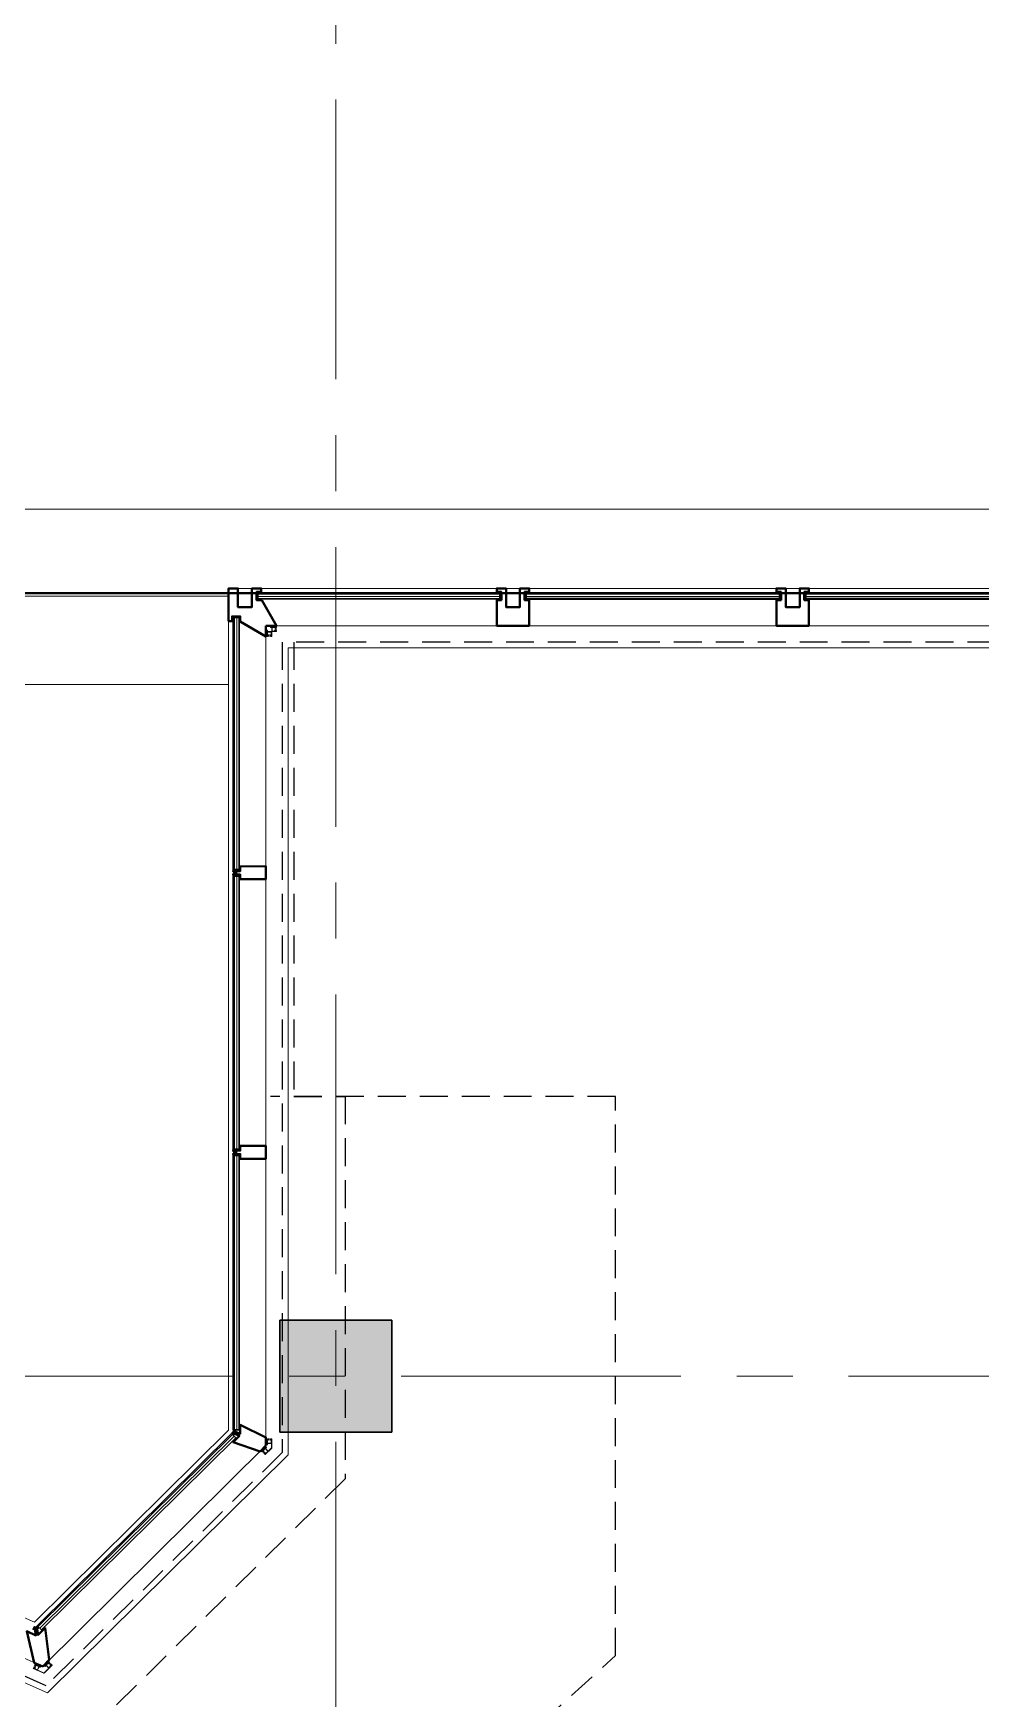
# Model space of a CAD drawing. Header units: inches. Extents: x -26500 to -19632, y -3347 to 2257.
# Drawn here: x -23923.9 to -23720.7, y 1304.9 to 1662.2 of the extents above; entities that cross this region are included whole.
import ezdxf

# ---------------------------------------------------------------- set-up
doc = ezdxf.new("R2010")
doc.units = ezdxf.units.IN
doc.header["$LTSCALE"] = 48
doc.header["$MEASUREMENT"] = 0
doc.linetypes.add('A105$0$CENTER', pattern=[2, 1.25, -0.25, 0.25, -0.25])
doc.linetypes.add('NB - 9th floor_plan$0$HIDDEN2', pattern=[0.1875, 0.125, -0.0625])
for name, color, linetype in [('A105$0$A-ANNO-PATT-1-12', 8, 'Continuous'), ('A105$0$A-CLNG-RAIL', 8, 'Continuous'), ('A105$0$A-COLS-COL1-12', 8, 'Continuous'), ('A105$0$A-FLOR-AWNG', 8, 'Continuous'), ('A105$0$A-FLOR-SLAB', 8, 'Continuous'), ('A105$0$A-GLAZ', 8, 'Continuous'), ('A105$0$A-GLAZ-ABOVE', 8, 'Continuous'), ('A105$0$A-GLAZ-CRNA', 8, 'Continuous'), ('A105$0$A-GLAZ-FULL', 8, 'Continuous'), ('A105$0$A-GRID-GRDP0-12', 8, 'Continuous'), ('A105$0$A-GRID-GRDP0-15', 8, 'Continuous'), ('A105$0$C-PROP', 8, 'Continuous'), ('NB - 9th floor_plan$0$STCCOLS1', 1, 'NB - 9th floor_plan$0$HIDDEN2'), ('NB - 9th floor_plan$0$STDROPS', 1, 'NB - 9th floor_plan$0$HIDDEN2'), ('NB - 9th floor_plan$0$STSLABEDGE', 1, 'NB - 9th floor_plan$0$HIDDEN2'), ('NB - 9th floor_plan$0$STSLABNOTCH', 1, 'NB - 9th floor_plan$0$HIDDEN2'), ('XREF', 7, 'Continuous')]:
    doc.layers.add(name, color=color, linetype=linetype)

# ---------------------------------------------------------------- blocks, each defined once
blk = doc.blocks.new('NB - 9th floor_plan')
at = {"layer": 'NB - 9th floor_plan$0$STCCOLS1', "transparency": 33554687}
blk.add_lwpolyline([(-23871.02, 1386.09), (-23847.02, 1386.09), (-23847.02, 1362.09), (-23871.02, 1362.09)], close=True, dxfattribs=at)
at = {"layer": 'NB - 9th floor_plan$0$STDROPS', "transparency": 33554687}
for p, q in [((-23799.02, 1434.12), (-23873.02, 1434.12)), ((-23799.02, 1314.09), (-23799.02, 1434.12)), ((-23901.77, 1220.87, 0), (-23799.02, 1314.12))]:
    blk.add_line(p, q, dxfattribs=at)
at = {"layer": 'NB - 9th floor_plan$0$STSLABEDGE', "transparency": 33554687, "elevation": 0}
blk.add_lwpolyline([(-24584.31, 246.25), (-24410.52, 169.31), (-24410.52, -7.4), (-22871.02, -7.4), (-22871.02, 52.59), (-22491.02, 52.59), (-22491.02, -7.4), (-21071.52, -7.4), (-21071.52, 1531.59), (-23870.52, 1531.6), (-23870.52, 1357.71), (-23921.15, 1307.64), (-24082.68, 1379.16), (-24584.31, 246.25)], close=True, dxfattribs=at)
at = {"layer": 'NB - 9th floor_plan$0$STSLABNOTCH', "transparency": 33554687}
blk.add_lwpolyline([(-23868.02, 1531.6), (-23868.02, 1434.12), (-23857.02, 1434.12), (-23857.02, 1352.08), (-23918.2, 1291.57), (-24010.07, 1332.25), (-24005.62, 1342.31), (-24083.7, 1376.88)], dxfattribs=at)
blk = doc.blocks.new('*U986')
at = {"layer": 'A105$0$A-GLAZ', "linetype": 'Continuous', "lineweight": 40}
for p, q in [((-27.25, 1.75), (-27.25, 3)), ((-27.25, 3), (27.25, 3)), ((-27.25, 1.75), (27.25, 1.75)), ((27.25, 1.75), (27.25, 3))]:
    blk.add_line(p, q, dxfattribs=at)
at = {"layer": 'A105$0$A-GLAZ', "linetype": 'Continuous', "lineweight": 0}
for p, q in [((-27.25, 2.75), (27.25, 2.75)), ((-27.25, 2.25), (27.25, 2.25)), ((-26.5, -4), (26.5, -4))]:
    blk.add_line(p, q, dxfattribs=at)
at = {"layer": 'A105$0$A-GLAZ', "linetype": 'Continuous', "lineweight": 40, "flags": 128}
for points in [[(-30, 0), (-28.5, 0), (-28.5, 4), (-26.5, 4), (-26.5, 3.25), (-27.5, 3.25), (-27.5, 1.5), (-26.5, 1.5), (-26.5, -4), (-30, -4)], [(30, 0), (28.5, 0), (28.5, 4), (26.5, 4), (26.5, 3.25), (27.5, 3.25), (27.5, 1.5), (26.5, 1.5), (26.5, -4), (30, -4)]]:
    blk.add_lwpolyline(points, dxfattribs=at)
blk = doc.blocks.new('*U987')
at = {"layer": 'A105$0$A-GLAZ', "linetype": 'Continuous', "lineweight": 40}
for p, q in [((27.25, 3), (-27.25, 3)), ((-27.25, 1.75), (-27.25, 3)), ((27.25, 1.75), (-27.25, 1.75)), ((27.25, 1.75), (27.25, 3))]:
    blk.add_line(p, q, dxfattribs=at)
at = {"layer": 'A105$0$A-GLAZ', "linetype": 'Continuous', "lineweight": 0}
for p, q in [((27.25, 2.75), (-27.25, 2.75)), ((27.25, 2.25), (-27.25, 2.25)), ((26.5, -4), (-26.5, -4))]:
    blk.add_line(p, q, dxfattribs=at)
at = {"layer": 'A105$0$A-GLAZ', "linetype": 'Continuous', "lineweight": 40, "flags": 128}
for points in [[(-30, 0), (-28.5, 0), (-28.5, 4), (-26.5, 4), (-26.5, 3.25), (-27.5, 3.25), (-27.5, 1.5), (-26.5, 1.5), (-26.5, -4), (-30, -4)], [(30, 0), (28.5, 0), (28.5, 4), (26.5, 4), (26.5, 3.25), (27.5, 3.25), (27.5, 1.5), (26.5, 1.5), (26.5, -4), (30, -4)]]:
    blk.add_lwpolyline(points, dxfattribs=at)
blk = doc.blocks.new('*U980')
at = {"layer": 'A105$0$A-GLAZ', "linetype": 'Continuous', "lineweight": 40}
blk.add_line((-2.06, -0.38), (-3.5, -0.38), dxfattribs=at)
at = {"layer": 'A105$0$A-GLAZ', "linetype": 'Continuous', "lineweight": 40, "extrusion": (0, 0, -1)}
blk.add_arc((3.63, -0.5), 0.177, 135, 225, dxfattribs=at)
at = {"layer": 'A105$0$A-GLAZ-CRNA', "linetype": 'Continuous', "lineweight": 40}
for p, q in [((-2.25, 0.62), (-3.5, 0.62)), ((-2.25, -0.63), (-3.5, -0.63))]:
    blk.add_line(p, q, dxfattribs=at)
at = {"layer": 'A105$0$A-GLAZ-CRNA', "linetype": 'Continuous', "lineweight": 40, "flags": 128}
for points in [[(-2.91, 0), (-2.91, 0.25), (-3.5, 0.25), (-3.5, 0.37), (-2, 0.37), (-2, 1.37), (3.5, 1.38), (3.5, 0)], [(-2.91, 0), (-2.91, -0.25), (-3.5, -0.25), (-3.5, -0.38), (-2, -0.38), (-2, -1.38), (3.5, -1.37), (3.5, 0)]]:
    blk.add_lwpolyline(points, dxfattribs=at)
at = {"layer": 'A105$0$A-GLAZ-CRNA', "linetype": 'Continuous', "lineweight": 40, "extrusion": (0, 0, -1)}
for centre in [(3.62, 0.5), (3.62, -0.5)]:
    blk.add_arc(centre, 0.177, 135, 225, dxfattribs=at)
blk = doc.blocks.new('*U995')
at = {"layer": 'A105$0$A-GLAZ-ABOVE', "linetype": 'Continuous', "lineweight": 13}
for p, q in [((-0.23, 0.65), (-0.59, 0.65)), ((-0.59, 0.65), (-0.59, 0.6)), ((-0.59, 0.6), (-0.51, 0.6)), ((-0.51, 0.6), (-0.39, 0.56)), ((-0.39, 0.56), (-0.39, 0.6)), ((-0.39, 0.6), (-0.29, 0.6)), ((-0.29, 0.6), (-0.29, -0.19)), ((-0.23, 0.57), (-0.23, 0.65)), ((-0.2, 0.44), (-0.23, 0.57)), ((-0.23, 0.35), (-0.23, 0.44)), ((-0.23, 0.44), (-0.2, 0.44)), ((0.59, 0.35), (-0.23, 0.35)), ((-0.23, -0.37), (-0.23, 0.3)), ((-0.23, 0.3), (0.54, 0.3)), ((0.54, 0.3), (0.54, -0.26)), ((0.59, -0.65), (0.59, 0.35)), ((-0.51, -0.19), (-0.59, -0.19)), ((-0.59, -0.19), (-0.59, -0.23)), ((-0.59, -0.23), (-0.37, -0.23)), ((-0.37, -0.61), (-0.59, -0.61)), ((-0.59, -0.61), (-0.59, -0.65)), ((-0.59, -0.65), (-0.23, -0.65)), ((-0.39, -0.15), (-0.51, -0.19)), ((-0.39, -0.19), (-0.39, -0.15)), ((-0.29, -0.19), (-0.39, -0.19)), ((-0.37, -0.23), (-0.37, -0.61)), ((-0.32, -0.61), (-0.32, -0.31)), ((-0.32, -0.31), (-0.27, -0.31)), ((-0.27, -0.61), (-0.32, -0.61)), ((-0.27, -0.31), (-0.27, -0.37)), ((-0.27, -0.37), (-0.23, -0.37)), ((-0.23, -0.55), (-0.27, -0.55)), ((-0.27, -0.55), (-0.27, -0.61)), ((-0.23, -0.65), (-0.23, -0.55)), ((0.54, -0.26), (0.45, -0.26)), ((0.45, -0.26), (0.45, -0.37)), ((0.45, -0.37), (0.49, -0.37)), ((0.49, -0.55), (0.45, -0.55)), ((0.45, -0.55), (0.45, -0.65)), ((0.45, -0.65), (0.59, -0.65)), ((0.49, -0.37), (0.49, -0.31)), ((0.49, -0.31), (0.54, -0.31)), ((0.49, -0.61), (0.49, -0.55)), ((0.54, -0.61), (0.49, -0.61)), ((0.54, -0.31), (0.54, -0.61))]:
    blk.add_line(p, q, dxfattribs=at)
at = {"layer": 'A105$0$A-GLAZ-ABOVE', "linetype": 'Continuous', "lineweight": 13, "flags": 128}
for points in [[(-0.3, -0.55), (-0.3, -0.36)], [(-0.29, -0.39), (-0.23, -0.38), (-0.16, -0.38), (0.03, -0.33)], [(0.5, -0.39), (0.44, -0.38), (0.37, -0.38), (0.18, -0.33)], [(0.51, -0.55), (0.51, -0.36)]]:
    blk.add_lwpolyline(points, dxfattribs=at)
at = {"layer": 'A105$0$A-GLAZ-ABOVE', "linetype": 'Continuous', "lineweight": 13}
for points in [[(-0.3, -0.45), (-0.19, -0.44), (-0.12, -0.45), (-0.1, -0.44), (0.03, -0.44)], [(-0.3, -0.47), (-0.28, -0.47), (-0.24, -0.46), (-0.15, -0.47), (-0.1, -0.49), (0.03, -0.51)], [(-0.29, -0.41), (-0.23, -0.41), (-0.17, -0.41), (-0.12, -0.4), (-0.1, -0.4), (0.03, -0.37)], [(-0.29, -0.5), (-0.26, -0.5), (-0.2, -0.5), (-0.13, -0.53), (-0.1, -0.54), (0.03, -0.59)], [(-0.29, -0.53), (-0.24, -0.52), (-0.2, -0.53), (-0.12, -0.57), (-0.1, -0.59), (0.03, -0.64)], [(0.5, -0.41), (0.44, -0.41), (0.38, -0.41), (0.34, -0.4), (0.31, -0.4), (0.18, -0.37)], [(0.51, -0.45), (0.4, -0.44), (0.34, -0.45), (0.31, -0.44), (0.18, -0.44)], [(0.51, -0.47), (0.49, -0.47), (0.45, -0.46), (0.36, -0.47), (0.31, -0.49), (0.18, -0.51)], [(0.51, -0.5), (0.47, -0.5), (0.41, -0.5), (0.34, -0.53), (0.31, -0.54), (0.18, -0.59)], [(0.51, -0.53), (0.46, -0.52), (0.41, -0.53), (0.34, -0.57), (0.31, -0.59), (0.18, -0.64)]]:
    blk.add_open_spline(points, degree=3, dxfattribs=at)
blk = doc.blocks.new('*U996')
at = {"layer": 'A105$0$A-GLAZ-ABOVE', "linetype": 'Continuous', "lineweight": 13}
for p, q in [((-0.65, 0.23), (-0.65, 0.59)), ((-0.65, 0.59), (-0.6, 0.59)), ((-0.57, 0.23), (-0.65, 0.23)), ((-0.6, 0.59), (-0.6, 0.51)), ((-0.6, 0.51), (-0.56, 0.39)), ((-0.56, 0.39), (-0.6, 0.39)), ((-0.6, 0.39), (-0.6, 0.29)), ((-0.6, 0.29), (0.19, 0.29)), ((-0.44, 0.2), (-0.57, 0.23)), ((-0.35, 0.23), (-0.44, 0.23)), ((-0.44, 0.23), (-0.44, 0.2)), ((-0.35, -0.59), (-0.35, 0.23)), ((0.37, 0.23), (-0.3, 0.23)), ((-0.3, 0.23), (-0.3, -0.54)), ((0.15, 0.39), (0.19, 0.51)), ((0.19, 0.39), (0.15, 0.39)), ((0.19, 0.51), (0.19, 0.59)), ((0.19, 0.59), (0.23, 0.59)), ((0.19, 0.29), (0.19, 0.39)), ((0.23, 0.59), (0.23, 0.37)), ((0.23, 0.37), (0.61, 0.37)), ((0.61, 0.32), (0.31, 0.32)), ((0.31, 0.32), (0.31, 0.27)), ((0.31, 0.27), (0.37, 0.27)), ((0.37, 0.27), (0.37, 0.23)), ((0.55, 0.23), (0.55, 0.27)), ((0.55, 0.27), (0.61, 0.27)), ((0.65, 0.23), (0.55, 0.23)), ((0.61, 0.37), (0.61, 0.59)), ((0.61, 0.59), (0.65, 0.59)), ((0.61, 0.27), (0.61, 0.32)), ((0.65, 0.59), (0.65, 0.23)), ((0.65, -0.59), (-0.35, -0.59)), ((-0.3, -0.54), (0.26, -0.54)), ((0.26, -0.54), (0.26, -0.45)), ((0.26, -0.45), (0.37, -0.45)), ((0.37, -0.49), (0.31, -0.49)), ((0.31, -0.49), (0.31, -0.54)), ((0.31, -0.54), (0.61, -0.54)), ((0.37, -0.45), (0.37, -0.49)), ((0.55, -0.49), (0.55, -0.45)), ((0.55, -0.45), (0.65, -0.45)), ((0.61, -0.49), (0.55, -0.49)), ((0.61, -0.54), (0.61, -0.49)), ((0.65, -0.45), (0.65, -0.59))]:
    blk.add_line(p, q, dxfattribs=at)
at = {"layer": 'A105$0$A-GLAZ-ABOVE', "linetype": 'Continuous', "lineweight": 13, "flags": 128}
for points in [[(0.39, 0.29), (0.38, 0.23), (0.38, 0.16), (0.33, -0.03)], [(0.55, 0.3), (0.36, 0.3)], [(0.39, -0.5), (0.38, -0.44), (0.38, -0.37), (0.33, -0.18)], [(0.55, -0.51), (0.36, -0.51)]]:
    blk.add_lwpolyline(points, dxfattribs=at)
at = {"layer": 'A105$0$A-GLAZ-ABOVE', "linetype": 'Continuous', "lineweight": 13}
for points in [[(0.41, 0.29), (0.41, 0.23), (0.41, 0.17), (0.4, 0.12), (0.4, 0.1), (0.37, -0.03)], [(0.45, 0.3), (0.44, 0.19), (0.45, 0.12), (0.44, 0.1), (0.44, -0.03)], [(0.47, 0.3), (0.47, 0.28), (0.46, 0.24), (0.47, 0.15), (0.49, 0.1), (0.51, -0.03)], [(0.5, 0.29), (0.5, 0.26), (0.5, 0.2), (0.53, 0.13), (0.54, 0.1), (0.59, -0.03)], [(0.53, 0.29), (0.52, 0.24), (0.53, 0.2), (0.57, 0.12), (0.59, 0.1), (0.64, -0.03)], [(0.41, -0.5), (0.41, -0.44), (0.41, -0.38), (0.4, -0.34), (0.4, -0.31), (0.37, -0.18)], [(0.45, -0.51), (0.44, -0.4), (0.45, -0.34), (0.44, -0.31), (0.44, -0.18)], [(0.47, -0.51), (0.47, -0.49), (0.46, -0.45), (0.47, -0.36), (0.49, -0.31), (0.51, -0.18)], [(0.5, -0.51), (0.5, -0.47), (0.5, -0.41), (0.53, -0.34), (0.54, -0.31), (0.59, -0.18)], [(0.53, -0.51), (0.52, -0.46), (0.53, -0.41), (0.57, -0.34), (0.59, -0.31), (0.64, -0.18)]]:
    blk.add_open_spline(points, degree=3, dxfattribs=at)
blk = doc.blocks.new('*U1003')
at = {"layer": 'A105$0$A-CLNG-RAIL', "linetype": 'Continuous', "lineweight": 13}
for p, q in [((-0.35, 0.81), (-0.5, 0.48)), ((-0.5, 0.48), (-0.4, 0.43)), ((-0.44, 0.49), (-0.42, 0.54)), ((-0.39, 0.47), (-0.44, 0.49)), ((-0.42, 0.54), (-0.15, 0.42)), ((-0.4, 0.59), (-0.31, 0.79)), ((-0.06, 0.43), (-0.4, 0.59)), ((-0.4, 0.43), (-0.39, 0.47)), ((-0.31, 0.79), (-0.35, 0.81)), ((-0.22, 0.4), (-0.24, 0.36)), ((-0.24, 0.36), (0.37, 0.09)), ((-0.17, 0.37), (-0.22, 0.4)), ((-0.15, 0.42), (-0.17, 0.37)), ((0.03, 0.64), (-0.06, 0.43)), ((-0.05, 0.34), (-0.01, 0.43)), ((0.67, 0.02), (-0.05, 0.34)), ((-0.01, 0.43), (0.02, 0.41)), ((0.02, 0.41), (0.04, 0.54)), ((0.07, 0.62), (0.03, 0.64)), ((0.04, 0.54), (0.07, 0.62)), ((0.37, 0.09), (0.05, -0.62)), ((0.08, -0.68), (0.41, 0.07)), ((0.41, 0.07), (0.5, 0.03)), ((0.5, 0.03), (0.48, 0)), ((0.48, 0), (0.61, -0.02)), ((0.76, 0.22), (0.67, 0.12)), ((0.67, 0.12), (0.7, 0.11)), ((0.7, 0.11), (0.67, 0.02)), ((0.69, -0.05), (0.83, 0.28)), ((0.79, 0.3), (0.76, 0.22)), ((0.83, 0.28), (0.79, 0.3)), ((-0.78, -0.15), (-0.83, -0.28)), ((-0.83, -0.28), (0.08, -0.68)), ((-0.68, -0.19), (-0.78, -0.15)), ((-0.77, -0.25), (-0.75, -0.21)), ((-0.5, -0.37), (-0.77, -0.25)), ((-0.75, -0.21), (-0.7, -0.23)), ((-0.7, -0.23), (-0.68, -0.19)), ((-0.52, -0.27), (-0.53, -0.3)), ((-0.53, -0.3), (-0.48, -0.33)), ((-0.42, -0.31), (-0.52, -0.27)), ((-0.48, -0.33), (-0.5, -0.37)), ((-0.46, -0.39), (-0.42, -0.31)), ((0.05, -0.62), (-0.46, -0.39)), ((0.61, -0.02), (0.69, -0.05))]:
    blk.add_line(p, q, dxfattribs=at)
at = {"layer": 'A105$0$A-CLNG-RAIL', "lineweight": 13, "flags": 128}
for points in [[(-0.38, 0.5), (-0.21, 0.42)], [(-0.24, 0.42), (-0.26, 0.37), (-0.28, 0.3), (-0.32, 0.1)], [(-0.71, -0.24), (-0.54, -0.32)], [(-0.56, -0.3), (-0.53, -0.25), (-0.5, -0.19), (-0.38, -0.03)]]:
    blk.add_lwpolyline(points, dxfattribs=at)
at = {"layer": 'A105$0$A-CLNG-RAIL', "lineweight": 13}
for points in [[(-0.69, -0.25), (-0.66, -0.21), (-0.65, -0.16), (-0.66, -0.08), (-0.66, -0.05), (-0.66, 0.09)], [(-0.66, -0.26), (-0.65, -0.23), (-0.62, -0.18), (-0.62, -0.1), (-0.62, -0.06), (-0.61, 0.07)], [(-0.64, -0.28), (-0.63, -0.26), (-0.6, -0.23), (-0.58, -0.14), (-0.58, -0.09), (-0.54, 0.04)], [(-0.62, -0.29), (-0.56, -0.19), (-0.55, -0.13), (-0.53, -0.11), (-0.48, 0.01)], [(-0.36, 0.48), (-0.37, 0.43), (-0.41, 0.4), (-0.47, 0.34), (-0.5, 0.33), (-0.6, 0.23)], [(-0.34, 0.47), (-0.35, 0.44), (-0.37, 0.39), (-0.43, 0.33), (-0.46, 0.31), (-0.55, 0.21)], [(-0.31, 0.46), (-0.31, 0.45), (-0.33, 0.4), (-0.37, 0.33), (-0.41, 0.29), (-0.48, 0.18)], [(-0.29, 0.46), (-0.32, 0.35), (-0.36, 0.29), (-0.37, 0.27), (-0.42, 0.15)], [(-0.26, 0.43), (-0.28, 0.38), (-0.31, 0.32), (-0.32, 0.28), (-0.32, 0.25), (-0.35, 0.12)], [(-0.58, -0.29), (-0.56, -0.24), (-0.53, -0.18), (-0.5, -0.14), (-0.49, -0.12), (-0.41, -0.01)]]:
    blk.add_open_spline(points, degree=3, dxfattribs=at)
blk = doc.blocks.new('*U1004')
at = {"layer": 'A105$0$A-CLNG-RAIL', "linetype": 'Continuous', "lineweight": 13}
for p, q in [((-0.88, -0.03), (-0.84, 0)), ((-0.84, 0), (-0.79, -0.06)), ((-0.63, -0.21), (-0.07, 0.34)), ((0.1, 0.42), (-0.38, -0.04)), ((-0.29, 0.55), (-0.25, 0.59)), ((-0.23, 0.49), (-0.29, 0.55)), ((-0.25, 0.59), (-0.1, 0.43)), ((-0.16, 0.38), (-0.23, 0.49)), ((-0.14, 0.41), (-0.16, 0.38)), ((-0.07, 0.34), (-0.14, 0.41)), ((-0.1, 0.43), (0.17, 0.69)), ((0.2, 0.65), (-0.01, 0.44)), ((-0.01, 0.44), (0.03, 0.41)), ((0.01, 0.85), (0.04, 0.88)), ((0.17, 0.69), (0.01, 0.85)), ((0.03, 0.41), (0.07, 0.45)), ((0.04, 0.88), (0.3, 0.62)), ((0.07, 0.45), (0.1, 0.42)), ((0.88, 0.03), (0.17, -0.67)), ((0.24, 0.62), (0.2, 0.65)), ((0.2, 0.58), (0.24, 0.62)), ((0.22, 0.55), (0.2, 0.58)), ((0.3, 0.62), (0.22, 0.55)), ((0.6, -0.17), (0.81, 0.04)), ((0.71, 0.06), (0.78, 0.13)), ((0.73, 0.03), (0.71, 0.06)), ((0.78, 0.07), (0.73, 0.03)), ((0.78, 0.13), (0.88, 0.03)), ((0.81, 0.04), (0.78, 0.07)), ((-0.63, -0.29), (-0.88, -0.03)), ((-0.79, -0.06), (-0.67, -0.12)), ((-0.67, -0.12), (-0.7, -0.15)), ((-0.7, -0.15), (-0.63, -0.21)), ((-0.57, -0.23), (-0.63, -0.29)), ((-0.45, -0.17), (-0.57, -0.23)), ((-0.41, -0.08), (-0.48, -0.15)), ((-0.48, -0.15), (-0.45, -0.17)), ((0.17, -0.67), (-0.41, -0.08)), ((-0.38, -0.04), (0.17, -0.6)), ((0.17, -0.6), (0.57, -0.2)), ((0.5, -0.14), (0.58, -0.07)), ((0.57, -0.2), (0.5, -0.14)), ((0.61, -0.09), (0.56, -0.14)), ((0.56, -0.14), (0.6, -0.17)), ((0.58, -0.07), (0.61, -0.09))]:
    blk.add_line(p, q, dxfattribs=at)
at = {"layer": 'A105$0$A-CLNG-RAIL', "lineweight": 13, "flags": 128}
for points in [[(0.18, 0.6), (0.05, 0.47)], [(0.08, 0.48), (0.11, 0.43), (0.16, 0.38), (0.26, 0.21)], [(0.63, -0.08), (0.58, -0.05), (0.53, 0), (0.36, 0.1)], [(0.75, 0.02), (0.62, -0.11)]]:
    blk.add_lwpolyline(points, dxfattribs=at)
at = {"layer": 'A105$0$A-CLNG-RAIL', "lineweight": 13}
for points in [[(0.09, 0.49), (0.13, 0.46), (0.17, 0.41), (0.2, 0.37), (0.21, 0.35), (0.29, 0.24)], [(0.11, 0.53), (0.18, 0.44), (0.23, 0.4), (0.25, 0.38), (0.34, 0.29)], [(0.12, 0.54), (0.14, 0.53), (0.16, 0.49), (0.23, 0.44), (0.28, 0.42), (0.39, 0.34)], [(0.15, 0.56), (0.17, 0.53), (0.21, 0.49), (0.28, 0.46), (0.32, 0.45), (0.44, 0.39)], [(0.17, 0.58), (0.2, 0.54), (0.24, 0.51), (0.32, 0.49), (0.35, 0.48), (0.48, 0.43)], [(0.64, -0.06), (0.61, -0.03), (0.56, 0.02), (0.52, 0.04), (0.5, 0.06), (0.39, 0.13)], [(0.68, -0.05), (0.59, 0.02), (0.56, 0.08), (0.53, 0.09), (0.44, 0.18)], [(0.69, -0.03), (0.68, -0.02), (0.65, 0), (0.59, 0.08), (0.57, 0.12), (0.49, 0.23)], [(0.71, -0.01), (0.68, 0.02), (0.65, 0.06), (0.62, 0.13), (0.61, 0.16), (0.55, 0.28)], [(0.73, 0.01), (0.69, 0.04), (0.67, 0.08), (0.64, 0.16), (0.64, 0.19), (0.58, 0.32)]]:
    blk.add_open_spline(points, degree=3, dxfattribs=at)
blk = doc.blocks.new('*U1005')
at = {"layer": 'A105$0$A-CLNG-RAIL', "linetype": 'Continuous', "lineweight": 13}
for p, q in [((-0.43, 0.1), (-0.69, -0.16)), ((-0.66, -0.2), (-0.44, 0.01)), ((-0.55, 0.29), (-0.58, 0.26)), ((-0.58, 0.26), (-0.43, 0.1)), ((-0.49, 0.23), (-0.55, 0.29)), ((-0.38, 0.17), (-0.49, 0.23)), ((-0.44, 0.01), (-0.41, -0.02)), ((-0.42, -0.09), (0.05, 0.37)), ((-0.4, 0.14), (-0.38, 0.17)), ((-0.34, 0.08), (-0.4, 0.14)), ((0.22, 0.63), (-0.34, 0.08)), ((0.04, 0.88), (0.01, 0.84)), ((0.01, 0.84), (0.07, 0.79)), ((0.3, 0.62), (0.04, 0.88)), ((0.05, 0.37), (0.59, -0.18)), ((0.07, 0.79), (0.13, 0.67)), ((0.08, 0.41), (0.15, 0.48)), ((0.67, -0.18), (0.08, 0.41)), ((0.13, 0.67), (0.15, 0.7)), ((0.15, 0.7), (0.22, 0.63)), ((0.15, 0.48), (0.18, 0.45)), ((0.18, 0.45), (0.24, 0.56)), ((0.24, 0.56), (0.3, 0.62)), ((-0.85, 0), (-0.88, -0.04)), ((-0.88, -0.04), (-0.63, -0.29)), ((-0.69, -0.16), (-0.85, 0)), ((-0.62, -0.23), (-0.66, -0.2)), ((-0.63, -0.29), (-0.55, -0.22)), ((-0.58, -0.19), (-0.62, -0.23)), ((-0.55, -0.22), (-0.58, -0.19)), ((-0.41, -0.02), (-0.45, -0.06)), ((-0.45, -0.06), (-0.42, -0.09)), ((-0.07, -0.71), (-0.14, -0.78)), ((-0.14, -0.78), (-0.04, -0.88)), ((-0.08, -0.78), (-0.04, -0.73)), ((-0.05, -0.81), (-0.08, -0.78)), ((-0.04, -0.73), (-0.07, -0.71)), ((0.17, -0.6), (-0.05, -0.81)), ((-0.04, -0.88), (0.67, -0.18)), ((0.13, -0.51), (0.06, -0.58)), ((0.06, -0.58), (0.09, -0.61)), ((0.09, -0.61), (0.13, -0.57)), ((0.2, -0.57), (0.13, -0.51)), ((0.13, -0.57), (0.17, -0.6)), ((0.59, -0.18), (0.2, -0.57))]:
    blk.add_line(p, q, dxfattribs=at)
at = {"layer": 'A105$0$A-CLNG-RAIL', "lineweight": 13, "flags": 128}
for points in [[(-0.6, -0.17), (-0.47, -0.04)], [(-0.48, -0.07), (-0.44, -0.1), (-0.38, -0.15), (-0.21, -0.26)], [(0.07, -0.63), (0.04, -0.59), (-0.01, -0.53), (-0.11, -0.36)], [(-0.03, -0.75), (0.1, -0.62)]]:
    blk.add_lwpolyline(points, dxfattribs=at)
at = {"layer": 'A105$0$A-CLNG-RAIL', "lineweight": 13}
for points in [[(-0.58, -0.16), (-0.54, -0.19), (-0.52, -0.24), (-0.49, -0.31), (-0.49, -0.34), (-0.43, -0.47)], [(-0.56, -0.14), (-0.53, -0.17), (-0.5, -0.21), (-0.47, -0.28), (-0.46, -0.31), (-0.4, -0.44)], [(-0.54, -0.12), (-0.53, -0.13), (-0.5, -0.16), (-0.44, -0.23), (-0.42, -0.28), (-0.34, -0.38)], [(-0.53, -0.1), (-0.44, -0.17), (-0.41, -0.23), (-0.39, -0.24), (-0.29, -0.33)], [(-0.5, -0.09), (-0.46, -0.13), (-0.41, -0.17), (-0.37, -0.19), (-0.35, -0.21), (-0.24, -0.29)], [(-0.02, -0.73), (-0.05, -0.69), (-0.09, -0.67), (-0.17, -0.64), (-0.2, -0.63), (-0.33, -0.58)], [(0, -0.71), (-0.02, -0.68), (-0.06, -0.64), (-0.13, -0.61), (-0.17, -0.6), (-0.29, -0.54)], [(0.03, -0.69), (0.01, -0.68), (-0.01, -0.65), (-0.08, -0.59), (-0.13, -0.57), (-0.24, -0.49)], [(0.04, -0.68), (-0.03, -0.59), (-0.08, -0.55), (-0.1, -0.53), (-0.19, -0.44)], [(0.06, -0.65), (0.02, -0.61), (-0.02, -0.56), (-0.05, -0.52), (-0.06, -0.5), (-0.14, -0.39)]]:
    blk.add_open_spline(points, degree=3, dxfattribs=at)
blk = doc.blocks.new('*U977')
at = {"layer": 'A105$0$A-CLNG-RAIL', "linetype": 'Continuous', "lineweight": 13}
for p, q in [((-0.59, 0.61), (-0.59, 0.65)), ((-0.59, 0.65), (-0.23, 0.65)), ((-0.37, 0.61), (-0.59, 0.61)), ((-0.59, 0.19), (-0.59, 0.23)), ((-0.59, 0.23), (-0.37, 0.23)), ((-0.51, 0.19), (-0.59, 0.19)), ((-0.39, 0.15), (-0.51, 0.19)), ((-0.29, 0.19), (-0.39, 0.19)), ((-0.39, 0.19), (-0.39, 0.15)), ((-0.37, 0.23), (-0.37, 0.61)), ((-0.27, 0.61), (-0.32, 0.61)), ((-0.32, 0.61), (-0.32, 0.31)), ((-0.32, 0.31), (-0.27, 0.31)), ((-0.29, -0.6), (-0.29, 0.19)), ((-0.27, 0.55), (-0.27, 0.61)), ((-0.23, 0.55), (-0.27, 0.55)), ((-0.27, 0.31), (-0.27, 0.37)), ((-0.27, 0.37), (-0.23, 0.37)), ((-0.23, 0.65), (-0.23, 0.55)), ((-0.23, 0.37), (-0.23, -0.3)), ((0.45, 0.55), (0.45, 0.65)), ((0.45, 0.65), (0.59, 0.65)), ((0.49, 0.55), (0.45, 0.55)), ((0.45, 0.26), (0.45, 0.37)), ((0.45, 0.37), (0.49, 0.37)), ((0.54, 0.26), (0.45, 0.26)), ((0.54, 0.61), (0.49, 0.61)), ((0.49, 0.61), (0.49, 0.55)), ((0.49, 0.37), (0.49, 0.31)), ((0.49, 0.31), (0.54, 0.31)), ((0.54, 0.31), (0.54, 0.61)), ((0.54, -0.3), (0.54, 0.26)), ((0.59, 0.65), (0.59, -0.35)), ((-0.59, -0.6), (-0.51, -0.6)), ((-0.59, -0.65), (-0.59, -0.6)), ((-0.23, -0.65), (-0.59, -0.65)), ((-0.51, -0.6), (-0.39, -0.56)), ((-0.39, -0.56), (-0.39, -0.6)), ((-0.39, -0.6), (-0.29, -0.6)), ((-0.23, -0.3), (0.54, -0.3)), ((0.59, -0.35), (-0.23, -0.35)), ((-0.23, -0.35), (-0.23, -0.44)), ((-0.23, -0.44), (-0.2, -0.44)), ((-0.2, -0.44), (-0.23, -0.57)), ((-0.23, -0.57), (-0.23, -0.65))]:
    blk.add_line(p, q, dxfattribs=at)
at = {"layer": 'A105$0$A-CLNG-RAIL', "lineweight": 13, "flags": 128}
for points in [[(-0.3, 0.55), (-0.3, 0.36)], [(-0.29, 0.39), (-0.23, 0.38), (-0.16, 0.38), (0.03, 0.33)], [(0.5, 0.39), (0.44, 0.38), (0.37, 0.38), (0.18, 0.33)], [(0.51, 0.55), (0.51, 0.36)]]:
    blk.add_lwpolyline(points, dxfattribs=at)
at = {"layer": 'A105$0$A-CLNG-RAIL', "lineweight": 13}
for points in [[(-0.3, 0.47), (-0.28, 0.47), (-0.24, 0.46), (-0.15, 0.47), (-0.1, 0.49), (0.03, 0.51)], [(-0.3, 0.45), (-0.19, 0.44), (-0.12, 0.45), (-0.1, 0.44), (0.03, 0.44)], [(-0.29, 0.53), (-0.24, 0.52), (-0.2, 0.53), (-0.12, 0.57), (-0.1, 0.59), (0.03, 0.64)], [(-0.29, 0.5), (-0.26, 0.5), (-0.2, 0.5), (-0.13, 0.53), (-0.1, 0.54), (0.03, 0.59)], [(-0.29, 0.41), (-0.23, 0.41), (-0.17, 0.41), (-0.12, 0.4), (-0.1, 0.4), (0.03, 0.37)], [(0.51, 0.53), (0.46, 0.52), (0.41, 0.53), (0.34, 0.57), (0.31, 0.59), (0.18, 0.64)], [(0.51, 0.5), (0.47, 0.5), (0.41, 0.5), (0.34, 0.53), (0.31, 0.54), (0.18, 0.59)], [(0.51, 0.47), (0.49, 0.47), (0.45, 0.46), (0.36, 0.47), (0.31, 0.49), (0.18, 0.51)], [(0.51, 0.45), (0.4, 0.44), (0.34, 0.45), (0.31, 0.44), (0.18, 0.44)], [(0.5, 0.41), (0.44, 0.41), (0.38, 0.41), (0.34, 0.4), (0.31, 0.4), (0.18, 0.37)]]:
    blk.add_open_spline(points, degree=3, dxfattribs=at)
blk = doc.blocks.new('*U1009')
at = {"layer": 'A105$0$A-CLNG-RAIL', "linetype": 'Continuous', "lineweight": 13}
for p, q in [((-0.23, 0.65), (-0.59, 0.65)), ((-0.59, 0.65), (-0.59, 0.6)), ((-0.59, 0.6), (-0.51, 0.6)), ((-0.51, 0.6), (-0.39, 0.56)), ((-0.39, 0.56), (-0.39, 0.6)), ((-0.39, 0.6), (-0.29, 0.6)), ((-0.29, 0.6), (-0.29, -0.19)), ((-0.23, 0.57), (-0.23, 0.65)), ((-0.2, 0.44), (-0.23, 0.57)), ((-0.23, 0.35), (-0.23, 0.44)), ((-0.23, 0.44), (-0.2, 0.44)), ((0.59, 0.35), (-0.23, 0.35)), ((-0.23, -0.37), (-0.23, 0.3)), ((-0.23, 0.3), (0.54, 0.3)), ((0.54, 0.3), (0.54, -0.26)), ((0.59, -0.65), (0.59, 0.35)), ((-0.51, -0.19), (-0.59, -0.19)), ((-0.59, -0.19), (-0.59, -0.23)), ((-0.59, -0.23), (-0.37, -0.23)), ((-0.37, -0.61), (-0.59, -0.61)), ((-0.59, -0.61), (-0.59, -0.65)), ((-0.59, -0.65), (-0.23, -0.65)), ((-0.39, -0.15), (-0.51, -0.19)), ((-0.39, -0.19), (-0.39, -0.15)), ((-0.29, -0.19), (-0.39, -0.19)), ((-0.37, -0.23), (-0.37, -0.61)), ((-0.32, -0.61), (-0.32, -0.31)), ((-0.32, -0.31), (-0.27, -0.31)), ((-0.27, -0.61), (-0.32, -0.61)), ((-0.27, -0.31), (-0.27, -0.37)), ((-0.27, -0.37), (-0.23, -0.37)), ((-0.23, -0.55), (-0.27, -0.55)), ((-0.27, -0.55), (-0.27, -0.61)), ((-0.23, -0.65), (-0.23, -0.55)), ((0.54, -0.26), (0.45, -0.26)), ((0.45, -0.26), (0.45, -0.37)), ((0.45, -0.37), (0.49, -0.37)), ((0.49, -0.55), (0.45, -0.55)), ((0.45, -0.55), (0.45, -0.65)), ((0.45, -0.65), (0.59, -0.65)), ((0.49, -0.37), (0.49, -0.31)), ((0.49, -0.31), (0.54, -0.31)), ((0.49, -0.61), (0.49, -0.55)), ((0.54, -0.61), (0.49, -0.61)), ((0.54, -0.31), (0.54, -0.61))]:
    blk.add_line(p, q, dxfattribs=at)
at = {"layer": 'A105$0$A-CLNG-RAIL', "lineweight": 13, "flags": 128}
for points in [[(-0.3, -0.55), (-0.3, -0.36)], [(-0.29, -0.39), (-0.23, -0.38), (-0.16, -0.38), (0.03, -0.33)], [(0.5, -0.39), (0.44, -0.38), (0.37, -0.38), (0.18, -0.33)], [(0.51, -0.55), (0.51, -0.36)]]:
    blk.add_lwpolyline(points, dxfattribs=at)
at = {"layer": 'A105$0$A-CLNG-RAIL', "lineweight": 13}
for points in [[(-0.3, -0.45), (-0.19, -0.44), (-0.12, -0.45), (-0.1, -0.44), (0.03, -0.44)], [(-0.3, -0.47), (-0.28, -0.47), (-0.24, -0.46), (-0.15, -0.47), (-0.1, -0.49), (0.03, -0.51)], [(-0.29, -0.41), (-0.23, -0.41), (-0.17, -0.41), (-0.12, -0.4), (-0.1, -0.4), (0.03, -0.37)], [(-0.29, -0.5), (-0.26, -0.5), (-0.2, -0.5), (-0.13, -0.53), (-0.1, -0.54), (0.03, -0.59)], [(-0.29, -0.53), (-0.24, -0.52), (-0.2, -0.53), (-0.12, -0.57), (-0.1, -0.59), (0.03, -0.64)], [(0.5, -0.41), (0.44, -0.41), (0.38, -0.41), (0.34, -0.4), (0.31, -0.4), (0.18, -0.37)], [(0.51, -0.45), (0.4, -0.44), (0.34, -0.45), (0.31, -0.44), (0.18, -0.44)], [(0.51, -0.47), (0.49, -0.47), (0.45, -0.46), (0.36, -0.47), (0.31, -0.49), (0.18, -0.51)], [(0.51, -0.5), (0.47, -0.5), (0.41, -0.5), (0.34, -0.53), (0.31, -0.54), (0.18, -0.59)], [(0.51, -0.53), (0.46, -0.52), (0.41, -0.53), (0.34, -0.57), (0.31, -0.59), (0.18, -0.64)]]:
    blk.add_open_spline(points, degree=3, dxfattribs=at)
blk = doc.blocks.new('*U1010')
at = {"layer": 'A105$0$A-CLNG-RAIL', "linetype": 'Continuous', "lineweight": 13}
for p, q in [((-0.65, 0.23), (-0.65, 0.59)), ((-0.65, 0.59), (-0.6, 0.59)), ((-0.57, 0.23), (-0.65, 0.23)), ((-0.6, 0.59), (-0.6, 0.51)), ((-0.6, 0.51), (-0.56, 0.39)), ((-0.56, 0.39), (-0.6, 0.39)), ((-0.6, 0.39), (-0.6, 0.29)), ((-0.6, 0.29), (0.19, 0.29)), ((-0.44, 0.2), (-0.57, 0.23)), ((-0.35, 0.23), (-0.44, 0.23)), ((-0.44, 0.23), (-0.44, 0.2)), ((-0.35, -0.59), (-0.35, 0.23)), ((0.37, 0.23), (-0.3, 0.23)), ((-0.3, 0.23), (-0.3, -0.54)), ((0.15, 0.39), (0.19, 0.51)), ((0.19, 0.39), (0.15, 0.39)), ((0.19, 0.51), (0.19, 0.59)), ((0.19, 0.59), (0.23, 0.59)), ((0.19, 0.29), (0.19, 0.39)), ((0.23, 0.59), (0.23, 0.37)), ((0.23, 0.37), (0.61, 0.37)), ((0.61, 0.32), (0.31, 0.32)), ((0.31, 0.32), (0.31, 0.27)), ((0.31, 0.27), (0.37, 0.27)), ((0.37, 0.27), (0.37, 0.23)), ((0.55, 0.23), (0.55, 0.27)), ((0.55, 0.27), (0.61, 0.27)), ((0.65, 0.23), (0.55, 0.23)), ((0.61, 0.37), (0.61, 0.59)), ((0.61, 0.59), (0.65, 0.59)), ((0.61, 0.27), (0.61, 0.32)), ((0.65, 0.59), (0.65, 0.23)), ((0.65, -0.59), (-0.35, -0.59)), ((-0.3, -0.54), (0.26, -0.54)), ((0.26, -0.54), (0.26, -0.45)), ((0.26, -0.45), (0.37, -0.45)), ((0.37, -0.49), (0.31, -0.49)), ((0.31, -0.49), (0.31, -0.54)), ((0.31, -0.54), (0.61, -0.54)), ((0.37, -0.45), (0.37, -0.49)), ((0.55, -0.49), (0.55, -0.45)), ((0.55, -0.45), (0.65, -0.45)), ((0.61, -0.49), (0.55, -0.49)), ((0.61, -0.54), (0.61, -0.49)), ((0.65, -0.45), (0.65, -0.59))]:
    blk.add_line(p, q, dxfattribs=at)
at = {"layer": 'A105$0$A-CLNG-RAIL', "lineweight": 13, "flags": 128}
for points in [[(0.39, 0.29), (0.38, 0.23), (0.38, 0.16), (0.33, -0.03)], [(0.55, 0.3), (0.36, 0.3)], [(0.39, -0.5), (0.38, -0.44), (0.38, -0.37), (0.33, -0.18)], [(0.55, -0.51), (0.36, -0.51)]]:
    blk.add_lwpolyline(points, dxfattribs=at)
at = {"layer": 'A105$0$A-CLNG-RAIL', "lineweight": 13}
for points in [[(0.41, 0.29), (0.41, 0.23), (0.41, 0.17), (0.4, 0.12), (0.4, 0.1), (0.37, -0.03)], [(0.45, 0.3), (0.44, 0.19), (0.45, 0.12), (0.44, 0.1), (0.44, -0.03)], [(0.47, 0.3), (0.47, 0.28), (0.46, 0.24), (0.47, 0.15), (0.49, 0.1), (0.51, -0.03)], [(0.5, 0.29), (0.5, 0.26), (0.5, 0.2), (0.53, 0.13), (0.54, 0.1), (0.59, -0.03)], [(0.53, 0.29), (0.52, 0.24), (0.53, 0.2), (0.57, 0.12), (0.59, 0.1), (0.64, -0.03)], [(0.41, -0.5), (0.41, -0.44), (0.41, -0.38), (0.4, -0.34), (0.4, -0.31), (0.37, -0.18)], [(0.45, -0.51), (0.44, -0.4), (0.45, -0.34), (0.44, -0.31), (0.44, -0.18)], [(0.47, -0.51), (0.47, -0.49), (0.46, -0.45), (0.47, -0.36), (0.49, -0.31), (0.51, -0.18)], [(0.5, -0.51), (0.5, -0.47), (0.5, -0.41), (0.53, -0.34), (0.54, -0.31), (0.59, -0.18)], [(0.53, -0.51), (0.52, -0.46), (0.53, -0.41), (0.57, -0.34), (0.59, -0.31), (0.64, -0.18)]]:
    blk.add_open_spline(points, degree=3, dxfattribs=at)
blk = doc.blocks.new('*U1008')
at = {"layer": 'A105$0$A-CLNG-RAIL', "linetype": 'Continuous', "lineweight": 13}
for points in [[(4.04, -4.09), (5.14, -4.09), (5.14, -4.04), (4.04, -4.04)], [(4.09, -4.09), (4.09, -5.15), (4.04, -5.15), (4.04, -4.09)]]:
    blk.add_3dface(points, dxfattribs=at)
at = {"layer": 'A105$0$A-GLAZ', "linetype": 'Continuous', "lineweight": 30}
for p in [(1.1, 2.9), (1.1, 3.15)]:
    blk.add_line(p, (1.1, 4.15), dxfattribs=at)
at = {"layer": 'A105$0$A-GLAZ', "linetype": 'Continuous', "lineweight": 40}
for p in [(5.15, -2.85), (2.85, -5.15)]:
    blk.add_line(p, (2.85, -2.85), dxfattribs=at)
at = {"layer": 'A105$0$A-GLAZ', "linetype": 'Continuous', "lineweight": 40, "flags": 128}
for points in [[(-1.65, 1.14), (-3.15, 1.14), (-3.15, 5.15), (-5.15, 5.15), (-5.15, 4.4), (-5.15, 2.9), (-5.15, -1.86)], [(-3.15, 1.14), (-3.15, 5.15)], [(-1.65, 1.14), (-0.15, 1.14), (-0.15, 5.15), (1.85, 5.15), (1.85, 4.4), (0.85, 4.4), (0.85, 2.65), (1.95, 2.65), (5.15, -2.85)], [(-5.15, -1.85), (-4.4, -1.85), (-4.4, -0.85), (-2.65, -0.85), (-2.65, -1.95), (2.85, -5.15)]]:
    blk.add_lwpolyline(points, dxfattribs=at)
at = {"layer": 'A105$0$A-GLAZ', "linetype": 'Continuous', "lineweight": 0}
for p in [(-5.15, 5.15), (-5.15, 4.15), (-5.15, 4.15)]:
    blk.add_point(p, dxfattribs=at)
at = {"layer": 'A105$0$A-GLAZ-FULL', "linetype": 'Continuous', "lineweight": 30}
blk.add_line((-2.9, -1.1), (-4.15, -1.1), dxfattribs=at)
at = {"layer": 'A105$0$A-CLNG-RAIL', "lineweight": 13}
for name, p in [('*U1010', (4.49, -3.45)), ('*U1009', (3.45, -4.5))]:
    blk.add_blockref(name, p, dxfattribs=at)
blk = doc.blocks.new('A105')
at = {"layer": 'A105$0$A-ANNO-PATT-1-12', "lineweight": 30, "transparency": 33554687}
blk.add_solid([(-23847.0236, 1362.095), (-23847.0236, 1386.095), (-23871.0236, 1362.095), (-23871.0236, 1386.095)], dxfattribs=at)
at = {"layer": 'A105$0$A-CLNG-RAIL', "lineweight": 13, "transparency": 33554687}
for points in [[(-23874.2113, 1357.2476), (-23872.7856, 1358.6593), (-23872.8439, 1358.6719), (-23874.2465, 1357.2831)], [(-23872.7859, 1360.6656), (-23872.7856, 1358.6593), (-23872.8356, 1358.6918), (-23872.8359, 1360.6656)], [(-23919.8626, 1312.0953), (-23921.6032, 1310.3757), (-23921.6152, 1310.4341), (-23919.8978, 1312.1308)], [(-23923.9389, 1311.3482), (-23921.7016, 1310.3576), (-23921.7111, 1310.4165), (-23923.9186, 1311.3939)]]:
    blk.add_3dface(points, dxfattribs=at)
at = {"layer": 'A105$0$A-COLS-COL1-12', "lineweight": 30, "transparency": 33554687}
blk.add_3dface([(-23871.0236, 1386.095), (-23847.0236, 1386.095), (-23847.0236, 1362.095), (-23871.0236, 1362.095)], dxfattribs=at)
at = {"layer": 'A105$0$A-FLOR-AWNG', "lineweight": 0, "transparency": 33554687}
for p, q in [((-24033.7396, 1560.0949), (-21043.1174, 1560.0949)), ((-24033.7396, 1560.0949), (-23668.5007, 1560.0949)), ((-24022.024, 1542.0949), (-23882.0254, 1542.0949)), ((-24021.6172, 1541.4699), (-23882.0254, 1541.4699)), ((-24009.2508, 1522.4699), (-23882.0252, 1522.4699))]:
    blk.add_line(p, q, dxfattribs=at)
at = {"layer": 'A105$0$A-FLOR-SLAB', "lineweight": 0, "transparency": 33554687, "flags": 128}
for points in [[(-23869.2731, 1530.3475), (-21072.7739, 1530.3449), (-21072.7739, -6.1545), (-22489.2736, -6.1545), (-22489.2736, 53.8448), (-22872.7736, 53.8448), (-22872.7736, -6.1545), (-24409.272, -6.1545)], [(-23869.2731, 1530.3475), (-23869.2731, 1357.1925), (-23920.8784, 1306.1519), (-24082.047, 1377.5135)]]:
    blk.add_lwpolyline(points, dxfattribs=at)
at = {"layer": 'A105$0$A-GLAZ', "lineweight": 0, "transparency": 33554687}
for p, q in [((-21060.0239, 1543.0949), (-23882.0254, 1543.0991)), ((-23668.5007, 1543.0987), (-23882.0254, 1543.0991)), ((-23823.7728, 1541.8475), (-23875.774, 1541.8475)), ((-23823.7728, 1541.3475), (-23875.774, 1541.3475)), ((-23824.5234, 1535.0975), (-23874.0234, 1535.0975))]:
    blk.add_line(p, q, dxfattribs=at)
at = {"layer": 'A105$0$A-GLAZ', "lineweight": 30, "transparency": 33554687}
for p, q in [((-23823.7728, 1542.0975), (-23875.774, 1542.0975)), ((-23823.7739, 1540.8484), (-23875.774, 1540.8484))]:
    blk.add_line(p, q, dxfattribs=at)
at = {"layer": 'A105$0$A-GLAZ', "lineweight": 40, "transparency": 33554687}
blk.add_line((-23823.7728, 1540.8475), (-23823.7728, 1542.0975), dxfattribs=at)
at = {"layer": 'A105$0$A-GLAZ', "lineweight": 0, "transparency": 33554687, "flags": 128}
blk.add_lwpolyline([(-24088.548, 1394.3341), (-23923.6618, 1321.3286), (-23882.0234, 1362.5121), (-23882.0254, 1543.0991)], dxfattribs=at)
at = {"layer": 'A105$0$A-GLAZ', "lineweight": 40, "transparency": 33554687, "flags": 128}
for points in [[(-23821.0231, 1539.0975), (-23822.5228, 1539.0975), (-23822.5228, 1543.0975), (-23824.5228, 1543.0975), (-23824.5228, 1542.3475), (-23823.5228, 1542.3475), (-23823.5228, 1540.5975), (-23824.5228, 1540.5975), (-23824.5228, 1535.0975), (-23821.0231, 1535.0975)], [(-23880.7527, 1361.4735), (-23881.1986, 1361.9241), (-23879.6982, 1361.2982), (-23881.0614, 1359.9491), (-23875.2755, 1357.937), (-23874.0234, 1359.1754)], [(-23880.3894, 1362.3441), (-23881.0233, 1362.3441), (-23879.5231, 1361.7179), (-23879.5231, 1363.6358), (-23874.0234, 1360.9361), (-23874.0234, 1359.1754)], [(-23923.9619, 1319.6745), (-23923.7052, 1320.2542), (-23923.3774, 1318.4683), (-23925.3313, 1319.3334), (-23923.7146, 1312.6029), (-23921.9163, 1311.8066)], [(-23922.7983, 1319.8881), (-23923.2441, 1320.3388), (-23922.9163, 1318.5529), (-23921.397, 1320.0556), (-23920.518, 1313.1896), (-23921.9163, 1311.8066)]]:
    blk.add_lwpolyline(points, dxfattribs=at)
at = {"layer": 'A105$0$A-GLAZ', "lineweight": 0, "transparency": 33554687}
for p in [(-23881.5219, 1542.0982), (-23881.0219, 1542.0975), (-23881.0234, 1362.0947), (-23923.4432, 1320.1382)]:
    blk.add_point(p, dxfattribs=at)
at = {"layer": 'A105$0$A-GLAZ-CRNA', "lineweight": 30, "transparency": 33554687}
for p, q in [((-23881.0231, 1482.7228), (-23881.0231, 1536.8482)), ((-23879.773, 1482.7219), (-23879.773, 1536.8482)), ((-23880.0231, 1482.7228), (-23881.0231, 1482.7228)), ((-23881.0231, 1422.7228), (-23881.0231, 1481.4728)), ((-23880.0231, 1481.4728), (-23881.0231, 1481.4728)), ((-23879.7731, 1422.7219), (-23879.7731, 1481.4719)), ((-23881.0234, 1362.5941), (-23881.0231, 1421.4728)), ((-23879.7734, 1362.5941), (-23879.7731, 1421.4719)), ((-23923.0665, 1320.5143), (-23881.3763, 1361.7482)), ((-23881.3763, 1361.7482), (-23880.4971, 1360.8599)), ((-23880.0234, 1362.5941), (-23881.0234, 1362.5941)), ((-23881.0234, 1362.5941), (-23879.7734, 1362.5941)), ((-23922.1874, 1319.6259), (-23880.4971, 1360.8599)), ((-23923.0664, 1320.5146), (-23922.1874, 1319.6259))]:
    blk.add_line(p, q, dxfattribs=at)
at = {"layer": 'A105$0$A-GLAZ-CRNA', "lineweight": 0, "transparency": 33554687}
for p, q in [((-23880.7731, 1482.7228), (-23880.7731, 1536.8482)), ((-23880.2731, 1482.7228), (-23880.2731, 1536.8482)), ((-23874.0234, 1359.1754), (-23874.0234, 1535.0975)), ((-23880.7731, 1422.7228), (-23880.7731, 1481.4728)), ((-23880.2731, 1422.7228), (-23880.2731, 1481.4728)), ((-23880.7734, 1362.5941), (-23880.7731, 1421.4728)), ((-23880.2734, 1362.5941), (-23880.2731, 1421.4728)), ((-23921.9163, 1311.8066), (-24084.4671, 1383.7802)), ((-23922.8906, 1320.3369), (-23881.2006, 1361.5706)), ((-23922.539, 1319.9814), (-23880.8488, 1361.2153)), ((-23921.9163, 1311.8066), (-23874.0234, 1359.1754))]:
    blk.add_line(p, q, dxfattribs=at)
at = {"layer": 'A105$0$A-GLAZ-CRNA', "lineweight": 40, "transparency": 33554687}
for p, q in [((-23880.0231, 1422.7228), (-23881.0231, 1422.7228)), ((-23880.0231, 1421.4728), (-23881.0231, 1421.4728))]:
    blk.add_line(p, q, dxfattribs=at)
at = {"layer": 'A105$0$A-GLAZ-CRNA', "lineweight": 30, "transparency": 33554687}
for centre in [(-23881.1481, 1482.5978), (-23881.1481, 1481.5978)]:
    blk.add_arc(centre, 0.1768, 315, 45, dxfattribs=at)
at = {"layer": 'A105$0$A-GLAZ-CRNA', "lineweight": 40, "transparency": 33554687}
for centre in [(-23881.1481, 1422.5978), (-23881.1481, 1421.5978)]:
    blk.add_arc(centre, 0.1768, 315, 45, dxfattribs=at)
at = {"layer": 'A105$0$A-GRID-GRDP0-12', "linetype": 'A105$0$CENTER', "lineweight": 0, "transparency": 33554687}
blk.add_line((-23859.0236, 1299.981), (-23859.0236, 2113.2362), dxfattribs=at)
at = {"layer": 'A105$0$A-GRID-GRDP0-15', "linetype": 'A105$0$CENTER', "lineweight": 0, "transparency": 33554687}
blk.add_line((-23941.0236, 1374.095), (-20364.9322, 1374.095), dxfattribs=at)
at = {"layer": 'A105$0$C-PROP', "lineweight": 40, "transparency": 33554687, "flags": 128}
blk.add_lwpolyline([(-25004.5437, -676.9041), (-24022.0239, 1542.095), (-21061.0239, 1542.095), (-21061.0239, -676.9042)], dxfattribs=at)
at = {"layer": 'A105$0$A-CLNG-RAIL', "lineweight": 13, "transparency": 33554687}
for name, p in [('*U1005', (-23874.2024, 1358.1625)), ('*U977', (-23873.4297, 1360.0154)), ('*U1003', (-23923.0838, 1311.6738)), ('*U1004', (-23920.7776, 1312.0964))]:
    blk.add_blockref(name, p, dxfattribs=at)
at = {"layer": 'A105$0$A-GLAZ', "lineweight": 0, "transparency": 33554687}
blk.add_blockref('*U1008', (-23876.8756, 1537.9496), dxfattribs=at)
at = {"layer": 'A105$0$A-GLAZ', "lineweight": 40, "transparency": 33554687}
for name, p in [('*U987', (-23791.0231, 1539.0976)), ('*U986', (-23731.0242, 1539.0976)), ('*U980', (-23877.5243, 1482.0974)), ('*U980', (-23877.5243, 1422.0974))]:
    blk.add_blockref(name, p, dxfattribs=at)
at = {"layer": 'A105$0$A-GLAZ-ABOVE', "lineweight": 13, "transparency": 33554687}
for name, p in [('*U995', (-23873.4232, 1533.4916)), ('*U996', (-23872.418, 1534.4974))]:
    blk.add_blockref(name, p, dxfattribs=at)

msp = doc.modelspace()

# ---------------------------------------------------------------- block references
at = {"layer": 'XREF', "transparency": 33554467}
msp.add_blockref('A105', (0, 0), dxfattribs=at)
at = {"layer": 'XREF'}
msp.add_blockref('NB - 9th floor_plan', (0, 0), dxfattribs=at)

doc.saveas('drawing.dxf')
